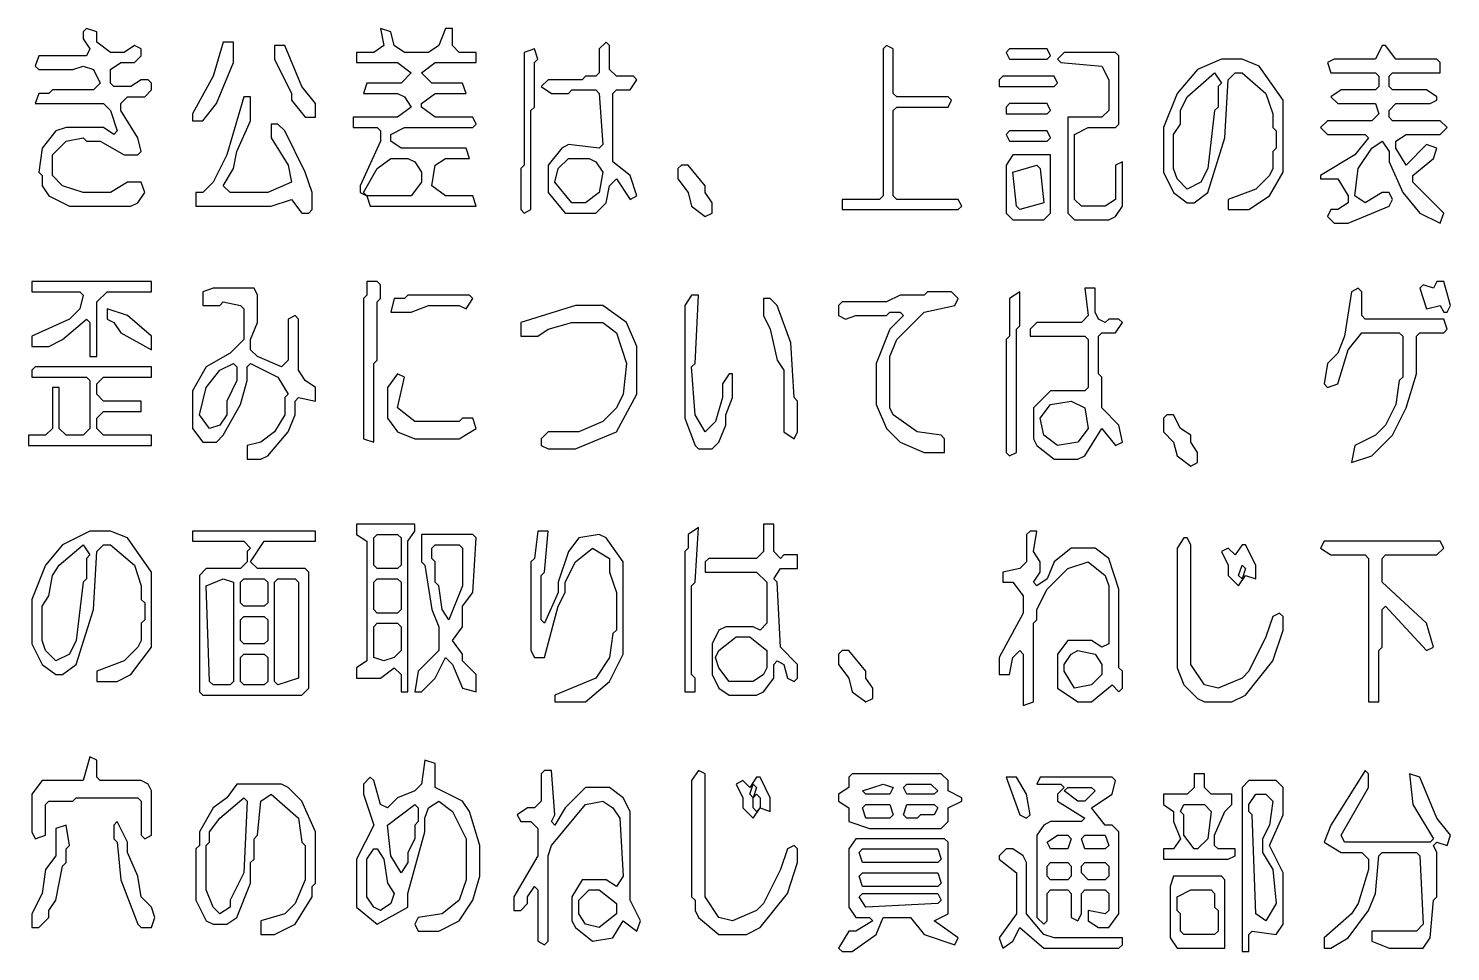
# Model space of a CAD drawing. Header units: millimetres. Extents: x 0 to 421, y 0 to 297.
# Drawn here: x 262.25 to 288.67, y 79.95 to 97.09 of the extents above; entities that cross this region are included whole.
import ezdxf

# ---------------------------------------------------------------- set-up
doc = ezdxf.new("R2010")
doc.units = ezdxf.units.MM
doc.layers.add('PDF_TRACE', color=7, linetype='Continuous')

msp = doc.modelspace()

# ---------------------------------------------------------------- linework, layer by layer
at = {"layer": 'PDF_TRACE'}
for points in [[(263.334, 97.092), (263.271, 97.028), (263.271, 96.901), (263.398, 96.711), (263.334, 96.584), (262.445, 96.584), (262.382, 96.393), (262.445, 96.33), (263.08, 96.33), (263.271, 96.393), (263.461, 96.33), (263.588, 96.076), (263.461, 95.949), (262.699, 95.949), (262.636, 95.885), (262.445, 95.885), (262.382, 95.695), (263.652, 95.695), (263.779, 95.568), (263.906, 95.187), (263.842, 95.123), (263.652, 95.25), (262.953, 95.25), (262.763, 95.187), (262.509, 94.869), (262.445, 94.425), (262.509, 94.361), (262.509, 94.171), (262.636, 93.98), (263.017, 93.79), (264.16, 93.79), (264.287, 93.853), (264.414, 94.044), (264.35, 94.234), (264.096, 94.234), (263.779, 94.044), (263.271, 94.044), (262.89, 94.171), (262.699, 94.361), (262.699, 94.742), (262.953, 94.996), (263.271, 95.06), (263.334, 94.996), (263.588, 94.996), (264.033, 94.742), (264.287, 94.742), (264.35, 94.806), (264.287, 95.06), (263.969, 95.568), (263.969, 95.695), (264.096, 95.822), (264.414, 95.822), (264.541, 95.949), (264.541, 96.076), (264.477, 96.139), (264.35, 96.139), (264.16, 96.012), (263.842, 96.012), (263.779, 96.076), (263.779, 96.33), (263.969, 96.457), (264.223, 96.457), (264.35, 96.584), (264.35, 96.711), (264.223, 96.774), (264.033, 96.647), (263.779, 96.647), (263.525, 96.838), (263.525, 97.028)], [(268.795, 97.092), (268.859, 96.774), (268.668, 96.647), (268.351, 96.647), (268.351, 96.457), (269.113, 96.457), (269.367, 96.266), (269.176, 96.076), (268.541, 96.076), (268.478, 95.885), (269.113, 95.885), (269.24, 95.822), (269.367, 95.631), (269.113, 95.441), (268.287, 95.441), (268.287, 95.25), (268.732, 95.25), (268.795, 95.187), (268.795, 94.996), (268.414, 94.171), (268.414, 94.044), (268.541, 93.98), (268.605, 93.79), (270.573, 93.79), (270.51, 93.98), (270.002, 93.98), (269.748, 94.171), (269.811, 94.552), (270.002, 94.679), (270.446, 94.679), (270.383, 94.869), (269.176, 94.869), (268.986, 94.996), (268.986, 95.123), (269.24, 95.25), (270.51, 95.25), (270.573, 95.314), (270.51, 95.441), (269.811, 95.441), (269.557, 95.631), (269.557, 95.695), (269.811, 95.885), (270.383, 95.885), (270.319, 96.076), (269.748, 96.076), (269.557, 96.266), (269.811, 96.457), (270.573, 96.457), (270.573, 96.647), (270.256, 96.647), (270.129, 96.774), (270.129, 97.092), (270.002, 97.092), (269.875, 96.774), (269.684, 96.647), (269.24, 96.647), (269.049, 96.774), (268.986, 97.028)], [(266.065, 96.838), (265.874, 96.838), (265.684, 96.203), (265.303, 95.504), (265.303, 95.377), (265.493, 95.377), (265.747, 95.695), (266.065, 96.457)], [(266.827, 96.774), (266.827, 96.52), (267.144, 95.885), (267.144, 95.758), (267.398, 95.441), (267.589, 95.441), (267.589, 95.695), (267.335, 96.012), (267.017, 96.774)], [(271.653, 96.711), (271.462, 96.647), (271.462, 94.552), (271.399, 94.488), (271.399, 93.726), (271.462, 93.663), (271.589, 93.726), (271.589, 95.568), (271.653, 95.631), (271.653, 96.457), (271.716, 96.52)], [(272.986, 96.838), (272.859, 96.711), (272.859, 96.266), (272.796, 96.203), (272.605, 96.203), (272.542, 96.139), (271.907, 96.139), (271.78, 96.012), (271.97, 95.885), (272.288, 95.885), (272.351, 95.949), (272.796, 95.949), (272.859, 95.885), (272.923, 94.933), (272.859, 94.869), (272.288, 94.933), (272.161, 94.869), (271.907, 94.552), (271.907, 94.044), (272.224, 93.663), (272.796, 93.663), (272.986, 93.853), (273.05, 94.171), (273.177, 94.298), (273.431, 93.917), (273.558, 93.98), (273.431, 94.361), (273.113, 94.615), (273.113, 95.885), (273.177, 95.949), (273.431, 95.949), (273.558, 96.139), (273.494, 96.203), (273.177, 96.203), (273.05, 96.33), (273.05, 96.774)], [(278.193, 96.774), (278.13, 96.711), (278.13, 93.98), (278.066, 93.917), (277.368, 93.917), (277.368, 93.726), (279.527, 93.726), (279.59, 93.79), (279.527, 93.917), (278.384, 93.917), (278.32, 93.98), (278.32, 95.568), (278.384, 95.631), (279.336, 95.631), (279.4, 95.758), (279.336, 95.822), (278.384, 95.822), (278.32, 95.885), (278.32, 96.711)], [(280.416, 96.647), (280.479, 96.52), (281.178, 96.52), (281.241, 96.584), (281.178, 96.711), (280.479, 96.711)], [(286.385, 96.457), (286.448, 96.266), (287.274, 96.266), (287.337, 96.203), (287.337, 96.012), (287.274, 95.949), (286.639, 95.949), (286.448, 95.822), (286.575, 95.695), (287.274, 95.695), (287.337, 95.504), (287.21, 95.377), (286.385, 95.377), (286.258, 95.25), (286.385, 95.123), (287.083, 95.123), (287.147, 95.06), (286.893, 94.742), (286.258, 94.361), (286.258, 94.298), (286.575, 94.298), (286.766, 93.98), (286.766, 93.853), (286.575, 93.726), (286.448, 93.726), (286.385, 93.599), (286.512, 93.472), (286.766, 93.472), (287.528, 93.79), (287.591, 93.917), (287.528, 94.044), (287.401, 94.044), (287.083, 93.853), (286.893, 93.98), (286.956, 94.488), (287.21, 94.869), (287.401, 94.996), (287.528, 94.806), (287.528, 94.615), (287.782, 94.044), (288.099, 93.663), (288.48, 93.472), (288.544, 93.663), (287.972, 94.234), (287.972, 94.361), (288.353, 94.679), (288.417, 94.869), (288.226, 94.933), (287.845, 94.552), (287.655, 94.869), (287.655, 94.996), (287.845, 95.123), (288.48, 95.123), (288.607, 95.25), (288.48, 95.377), (287.591, 95.377), (287.528, 95.441), (287.528, 95.568), (287.655, 95.695), (288.29, 95.695), (288.417, 95.758), (288.417, 95.822), (288.226, 95.949), (287.591, 95.949), (287.528, 96.012), (287.528, 96.203), (287.591, 96.266), (288.48, 96.266), (288.48, 96.457), (288.417, 96.52), (287.655, 96.52), (287.464, 96.774), (287.401, 96.774), (287.274, 96.52), (286.512, 96.52)], [(281.495, 96.647), (281.368, 96.52), (281.432, 96.457), (282.194, 96.393), (282.321, 96.139), (282.321, 95.568), (282.194, 95.441), (281.559, 95.441), (281.559, 93.663), (281.686, 93.536), (282.321, 93.536), (282.448, 93.599), (282.575, 93.79), (282.575, 94.615), (282.448, 94.552), (282.448, 93.917), (282.257, 93.79), (281.813, 93.79), (281.686, 93.917), (281.686, 95.123), (281.94, 95.25), (282.448, 95.25), (282.511, 95.314), (282.511, 96.584), (282.448, 96.647)], [(284.416, 96.52), (283.972, 96.33), (283.591, 95.885), (283.337, 95.25), (283.337, 94.425), (283.527, 94.044), (283.781, 93.853), (283.908, 93.853), (284.162, 94.044), (284.48, 95.06), (284.543, 96.139), (284.67, 96.266), (284.797, 96.266), (285.242, 95.885), (285.369, 95.504), (285.369, 95.25), (285.432, 95.187), (285.432, 94.869), (285.369, 94.806), (285.369, 94.488), (285.305, 94.361), (285.051, 94.107), (284.543, 93.917), (284.543, 93.726), (284.924, 93.726), (285.305, 93.98), (285.559, 94.425), (285.559, 95.758), (285.115, 96.393), (284.797, 96.52)], [(280.289, 96.139), (280.289, 96.012), (281.305, 96.012), (281.368, 96.076), (281.305, 96.203), (280.352, 96.203)], [(284.289, 96.266), (284.416, 96.076), (284.353, 96.012), (284.353, 95.631), (284.289, 95.568), (284.162, 94.488), (284.035, 94.234), (283.781, 94.107), (283.591, 94.298), (283.527, 94.488), (283.527, 95.123), (283.654, 95.314), (283.654, 95.568), (283.781, 95.822)], [(266.255, 95.822), (265.938, 94.742), (265.684, 94.234), (265.493, 94.044), (265.366, 94.044), (265.366, 93.79), (266.763, 93.79), (267.144, 93.917), (267.335, 93.663), (267.462, 93.663), (267.525, 93.726), (267.525, 94.044), (267.398, 94.425), (267.017, 95.187), (266.89, 95.314), (266.763, 95.314), (266.763, 95.06), (267.081, 94.552), (267.144, 94.234), (266.7, 94.044), (266.001, 94.044), (265.874, 94.171), (266.065, 94.488), (266.128, 94.806), (266.382, 95.377), (266.382, 95.822)], [(280.416, 95.631), (280.416, 95.504), (281.178, 95.504), (281.241, 95.568), (281.178, 95.695), (280.479, 95.695)], [(280.416, 95.123), (280.479, 94.996), (281.178, 94.996), (281.241, 95.06), (281.178, 95.187), (280.479, 95.187)], [(268.478, 94.044), (268.732, 94.488), (268.986, 94.679), (269.303, 94.679), (269.43, 94.615), (269.557, 94.425), (269.557, 94.234), (269.367, 93.98), (268.541, 93.98)], [(272.288, 94.679), (272.669, 94.679), (272.796, 94.615), (272.923, 94.425), (272.859, 94.044), (272.605, 93.853), (272.351, 93.853), (272.034, 94.234), (272.097, 94.488)], [(280.543, 94.742), (280.416, 94.552), (280.416, 93.663), (280.543, 93.536), (281.114, 93.536), (281.241, 93.663), (281.241, 94.742)], [(274.383, 94.552), (274.32, 94.488), (274.32, 94.298), (274.51, 94.044), (274.574, 93.79), (274.828, 93.599), (274.955, 93.663), (274.955, 93.853), (274.828, 94.044), (274.828, 94.171), (274.51, 94.552)], [(280.987, 94.552), (281.051, 94.488), (281.114, 93.853), (280.67, 93.726), (280.606, 93.79), (280.543, 94.425)], [(262.318, 91.186), (262.636, 91.186), (262.89, 91.313), (263.334, 91.694), (263.398, 91.631), (263.398, 90.996), (263.525, 90.996), (263.525, 92.012), (263.715, 92.202), (264.541, 92.202), (264.541, 92.393), (262.318, 92.393), (262.318, 92.202), (263.207, 92.202), (263.271, 92.139), (263.207, 91.885), (263.017, 91.694), (262.318, 91.377)], [(265.684, 92.266), (265.493, 92.202), (265.493, 91.948), (265.811, 91.948), (265.874, 92.012), (266.192, 91.948), (266.255, 91.885), (266.255, 91.313), (266.001, 91.059), (265.557, 90.805), (265.303, 90.361), (265.303, 89.662), (265.493, 89.408), (265.747, 89.408), (265.874, 89.535), (266.192, 90.107), (266.319, 90.551), (266.319, 90.805), (266.382, 90.869), (266.89, 90.615), (267.081, 90.297), (267.017, 90.234), (267.017, 89.916), (266.827, 89.599), (266.573, 89.408), (266.319, 89.345), (266.319, 89.091), (266.573, 89.091), (266.7, 89.154), (267.081, 89.599), (267.208, 89.916), (267.208, 90.17), (267.271, 90.234), (267.589, 90.17), (267.589, 90.424), (267.398, 90.551), (267.271, 90.742), (267.271, 91.694), (267.208, 91.758), (267.081, 91.694), (267.081, 90.932), (266.954, 90.805), (266.509, 90.996), (266.382, 91.123), (266.382, 91.313), (266.509, 91.631), (266.509, 92.139), (266.446, 92.266)], [(268.541, 92.393), (268.541, 92.139), (268.478, 92.075), (268.478, 89.472), (268.668, 89.408), (268.668, 90.869), (268.732, 90.932), (268.732, 92.012), (268.795, 92.075), (268.795, 92.329), (268.732, 92.393)], [(277.368, 92.012), (277.304, 91.948), (277.304, 91.758), (277.431, 91.694), (277.622, 91.758), (278.193, 91.758), (278.257, 91.821), (278.447, 91.821), (278.511, 91.758), (278.257, 91.504), (278.003, 90.869), (278.003, 90.107), (278.193, 89.662), (278.447, 89.408), (278.892, 89.218), (279.273, 89.218), (279.273, 89.472), (279.209, 89.535), (278.765, 89.599), (278.32, 89.916), (278.257, 90.043), (278.257, 90.996), (278.384, 91.313), (278.892, 91.821), (279.463, 91.948), (279.527, 92.075), (279.4, 92.202), (278.955, 92.202), (278.892, 92.139), (278.447, 92.139), (278.193, 92.012)], [(280.67, 92.202), (280.479, 92.075), (280.479, 91.377), (280.416, 91.313), (280.416, 89.218), (280.479, 89.154), (280.606, 89.218), (280.606, 91.504), (280.67, 91.567)], [(282.067, 92.266), (281.876, 92.266), (281.94, 91.758), (281.813, 91.631), (280.987, 91.631), (280.86, 91.504), (280.86, 91.377), (281.876, 91.377), (281.94, 91.313), (281.94, 90.424), (281.876, 90.361), (281.241, 90.361), (280.924, 90.043), (280.924, 89.472), (280.987, 89.345), (281.305, 89.091), (281.749, 89.091), (281.876, 89.154), (282.194, 89.662), (282.448, 89.345), (282.575, 89.408), (282.511, 89.726), (282.194, 90.043), (282.194, 90.615), (282.13, 90.678), (282.13, 91.377), (282.194, 91.44), (282.448, 91.44), (282.575, 91.631), (282.511, 91.694), (282.321, 91.694), (282.257, 91.631), (282.13, 91.694), (282.067, 91.821)], [(286.956, 92.266), (286.829, 92.202), (286.702, 91.377), (286.575, 91.059), (286.385, 90.869), (286.321, 90.488), (286.385, 90.424), (286.575, 90.488), (286.766, 91.123), (287.02, 91.44), (287.718, 91.44), (287.782, 91.377), (287.782, 90.615), (287.718, 90.551), (287.655, 90.107), (287.464, 89.726), (287.274, 89.535), (286.893, 89.345), (286.829, 89.027), (287.21, 89.154), (287.591, 89.535), (287.845, 90.043), (288.036, 90.678), (288.036, 91.377), (288.099, 91.44), (288.544, 91.44), (288.607, 91.504), (288.544, 91.694), (287.083, 91.694), (287.02, 91.758), (287.02, 92.202)], [(288.163, 92.329), (288.099, 92.266), (288.226, 91.885), (288.48, 91.948), (288.544, 91.821), (288.607, 91.821), (288.671, 91.948), (288.544, 92.393), (288.417, 92.393), (288.353, 92.266)], [(268.986, 91.821), (269.367, 91.821), (269.684, 91.948), (270.256, 91.948), (270.383, 91.885), (270.51, 92.075), (270.446, 92.139), (269.303, 92.139), (269.24, 92.075), (269.049, 92.075)], [(272.923, 91.948), (272.415, 91.948), (271.399, 91.631), (271.399, 91.377), (271.716, 91.377), (271.907, 91.504), (272.351, 91.631), (272.923, 91.631), (273.177, 91.44), (273.367, 90.869), (273.304, 90.297), (273.177, 90.043), (272.923, 89.789), (272.478, 89.599), (271.907, 89.599), (271.78, 89.472), (271.78, 89.345), (271.907, 89.281), (272.415, 89.281), (273.177, 89.599), (273.558, 90.297), (273.558, 91.186), (273.367, 91.631)], [(274.574, 92.139), (274.447, 91.948), (274.447, 89.853), (274.637, 89.345), (274.701, 89.281), (274.955, 89.281), (275.082, 89.408), (275.209, 89.726), (275.209, 89.916), (275.336, 90.234), (275.336, 90.678), (275.272, 90.678), (275.145, 90.488), (275.145, 90.234), (275.018, 89.789), (274.828, 89.599), (274.637, 89.916), (274.574, 90.805), (274.637, 90.869), (274.701, 92.139)], [(275.907, 92.075), (275.907, 91.758), (276.034, 91.504), (276.161, 90.932), (276.288, 90.742), (276.288, 89.599), (276.479, 89.472), (276.542, 89.599), (276.542, 90.17), (276.479, 90.234), (276.415, 91.25), (276.161, 91.948), (276.034, 92.075)], [(263.715, 91.885), (263.715, 91.694), (263.842, 91.631), (263.969, 91.44), (264.541, 91.123), (264.541, 91.377), (264.096, 91.758)], [(262.318, 90.742), (262.318, 90.615), (263.334, 90.615), (263.398, 90.551), (263.398, 89.662), (263.271, 89.535), (262.953, 89.535), (262.826, 89.662), (262.826, 90.424), (262.699, 90.424), (262.699, 89.662), (262.572, 89.535), (262.255, 89.535), (262.255, 89.345), (264.541, 89.345), (264.541, 89.535), (263.652, 89.535), (263.525, 89.662), (263.525, 89.853), (263.652, 89.98), (264.35, 89.98), (264.35, 90.17), (263.652, 90.17), (263.525, 90.297), (263.525, 90.488), (263.652, 90.615), (264.541, 90.615), (264.541, 90.805), (262.382, 90.805)], [(266.065, 90.869), (266.128, 90.805), (266.128, 90.551), (265.938, 90.17), (265.938, 89.916), (265.811, 89.726), (265.62, 89.662), (265.43, 89.916), (265.557, 90.424), (265.811, 90.742)], [(268.922, 90.424), (268.922, 89.853), (269.113, 89.599), (269.43, 89.472), (270.256, 89.472), (270.573, 89.662), (270.51, 89.853), (270.319, 89.853), (270.256, 89.789), (269.43, 89.789), (269.113, 90.043), (269.24, 90.615), (269.113, 90.678)], [(281.241, 90.107), (281.622, 90.17), (281.876, 90.043), (281.94, 89.662), (281.749, 89.408), (281.368, 89.345), (281.114, 89.535), (281.051, 89.853)], [(283.4, 89.916), (283.337, 89.853), (283.337, 89.599), (283.527, 89.408), (283.591, 89.154), (283.845, 88.964), (283.972, 89.027), (283.972, 89.218), (283.845, 89.408), (283.845, 89.535), (283.654, 89.662), (283.527, 89.916)], [(263.398, 87.757), (262.89, 87.503), (262.572, 87.122), (262.318, 86.487), (262.318, 85.662), (262.509, 85.281), (262.763, 85.09), (262.89, 85.09), (263.144, 85.281), (263.461, 86.297), (263.525, 87.376), (263.652, 87.503), (263.779, 87.503), (264.223, 87.122), (264.35, 86.741), (264.35, 86.487), (264.414, 86.424), (264.414, 86.106), (264.35, 86.043), (264.35, 85.725), (264.287, 85.598), (264.033, 85.344), (263.525, 85.154), (263.525, 84.963), (263.906, 84.963), (264.16, 85.09), (264.541, 85.598), (264.541, 86.995), (264.096, 87.63), (263.779, 87.757)], [(265.303, 87.757), (265.303, 87.567), (266.255, 87.567), (266.382, 87.44), (266.319, 87.376), (266.319, 87.186), (266.192, 87.059), (265.557, 87.059), (265.43, 86.932), (265.43, 84.773), (265.493, 84.709), (267.335, 84.709), (267.462, 84.836), (267.462, 86.995), (267.398, 87.059), (266.509, 87.059), (266.382, 87.186), (266.636, 87.567), (267.589, 87.567), (267.589, 87.757)], [(268.351, 87.884), (268.351, 87.694), (268.541, 87.567), (268.541, 85.344), (268.351, 85.217), (268.351, 85.027), (268.795, 85.027), (269.049, 85.217), (269.176, 85.09), (269.176, 84.773), (269.303, 84.773), (269.303, 87.567), (269.43, 87.757), (269.43, 87.884)], [(271.716, 87.757), (271.653, 87.249), (271.589, 87.186), (271.589, 85.535), (271.653, 85.408), (271.843, 85.408), (272.097, 86.36), (272.224, 86.614), (272.224, 86.805), (272.415, 87.186), (272.732, 87.44), (273.05, 87.249), (273.05, 86.995), (273.177, 86.614), (273.177, 85.916), (273.113, 85.852), (273.05, 85.408), (272.796, 85.027), (272.034, 84.709), (272.034, 84.582), (272.605, 84.582), (273.05, 84.963), (273.304, 85.471), (273.304, 87.186), (272.986, 87.63), (272.859, 87.694), (272.478, 87.63), (272.288, 87.376), (272.097, 86.805), (272.097, 86.614), (271.843, 86.043), (271.78, 86.106), (271.78, 86.932), (271.843, 86.995), (271.907, 87.757)], [(274.701, 87.821), (274.51, 87.694), (274.51, 87.44), (274.447, 87.376), (274.447, 84.773), (274.637, 84.773), (274.637, 85.027), (274.574, 85.09), (274.574, 86.741), (274.637, 86.805)], [(276.098, 87.884), (275.907, 87.884), (275.907, 87.376), (275.78, 87.249), (274.891, 87.249), (274.828, 87.186), (274.828, 86.995), (275.78, 86.995), (275.971, 86.805), (275.971, 86.043), (275.844, 85.916), (275.717, 85.979), (275.209, 85.979), (275.082, 85.916), (274.955, 85.662), (274.955, 85.09), (275.082, 84.836), (275.272, 84.709), (275.78, 84.709), (275.907, 84.773), (276.098, 85.027), (276.098, 85.281), (276.161, 85.344), (276.288, 85.281), (276.352, 85.027), (276.479, 84.963), (276.542, 85.027), (276.542, 85.281), (276.225, 85.598), (276.161, 86.805), (276.098, 86.868), (276.225, 87.059), (276.542, 87.059), (276.542, 87.313), (276.288, 87.313), (276.225, 87.249), (276.098, 87.376)], [(280.86, 87.757), (280.797, 87.694), (280.797, 87.186), (280.67, 87.059), (280.352, 86.995), (280.352, 86.805), (280.543, 86.805), (280.733, 86.551), (280.733, 86.233), (280.289, 85.408), (280.289, 85.09), (280.479, 85.09), (280.543, 85.408), (280.67, 85.535), (280.733, 85.471), (280.733, 84.519), (280.924, 84.582), (280.924, 86.043), (280.987, 86.106), (280.987, 86.297), (281.178, 86.678), (281.559, 87.059), (281.94, 87.186), (282.257, 86.932), (282.321, 86.741), (282.321, 85.662), (282.194, 85.598), (282.003, 85.725), (281.559, 85.725), (281.368, 85.471), (281.368, 84.836), (281.749, 84.582), (282.003, 84.582), (282.384, 84.9), (282.511, 84.773), (282.575, 84.836), (282.575, 85.154), (282.511, 85.217), (282.511, 86.678), (282.321, 87.249), (282.067, 87.44), (281.622, 87.44), (281.305, 87.186), (281.178, 86.868), (280.987, 86.741), (280.924, 86.805), (281.051, 86.995), (281.051, 87.186), (280.924, 87.376), (280.987, 87.757)], [(263.271, 87.503), (263.398, 87.313), (263.334, 87.249), (263.334, 86.868), (263.271, 86.805), (263.144, 85.725), (263.017, 85.471), (262.763, 85.344), (262.572, 85.535), (262.509, 85.725), (262.509, 86.36), (262.636, 86.551), (262.699, 86.932), (262.826, 87.122)], [(268.732, 87.694), (269.113, 87.694), (269.176, 87.63), (269.176, 87.122), (269.113, 87.059), (268.732, 87.059), (268.668, 87.122), (268.668, 87.63)], [(269.557, 87.694), (269.557, 87.186), (269.621, 87.122), (269.748, 86.297), (269.875, 85.979), (269.875, 85.535), (269.494, 85.154), (269.43, 84.773), (269.557, 84.773), (269.811, 85.027), (270.002, 85.408), (270.129, 85.281), (270.319, 84.836), (270.573, 84.773), (270.573, 85.09), (270.319, 85.344), (270.319, 85.471), (270.129, 85.725), (270.319, 85.979), (270.319, 86.36), (270.51, 86.614), (270.573, 87.63), (270.51, 87.694)], [(269.811, 87.503), (270.256, 87.503), (270.319, 87.44), (270.319, 86.741), (270.065, 86.106), (269.938, 86.297), (269.875, 86.741), (269.811, 86.805), (269.811, 87.186), (269.748, 87.249), (269.748, 87.44)], [(283.718, 87.63), (283.591, 87.44), (283.591, 85.217), (283.718, 84.9), (283.972, 84.646), (284.099, 84.582), (284.607, 84.582), (284.861, 84.709), (285.369, 85.344), (285.559, 85.916), (285.559, 86.17), (285.496, 86.233), (285.369, 86.17), (285.242, 85.789), (284.924, 85.154), (284.797, 85.027), (284.353, 84.836), (284.099, 84.9), (283.845, 85.281), (283.845, 87.503), (283.781, 87.63)], [(284.861, 87.503), (284.797, 87.503), (284.67, 87.313), (284.543, 87.44), (284.416, 87.376), (284.543, 87.122), (284.543, 86.932), (284.734, 86.741), (284.861, 86.932), (285.051, 86.868), (285.051, 87.122)], [(288.48, 87.567), (286.321, 87.567), (286.258, 87.44), (286.448, 87.313), (287.083, 87.313), (287.147, 87.249), (287.147, 84.582), (287.337, 84.582), (287.337, 85.535), (287.401, 85.598), (287.401, 86.297), (287.464, 86.36), (288.226, 85.535), (288.353, 85.598), (288.226, 86.043), (287.401, 86.805), (287.401, 87.249), (287.464, 87.313), (288.417, 87.313), (288.544, 87.44)], [(284.797, 87.122), (284.861, 87.059), (284.797, 86.868), (284.734, 86.932)], [(265.874, 86.868), (266.065, 86.805), (266.065, 84.963), (266.001, 84.9), (265.684, 84.9), (265.62, 84.963), (265.557, 86.741)], [(266.192, 86.805), (266.255, 86.868), (266.636, 86.868), (266.7, 86.805), (266.7, 86.424), (266.636, 86.36), (266.255, 86.36), (266.192, 86.424)], [(267.208, 86.868), (267.271, 86.805), (267.271, 85.027), (266.89, 84.9), (266.827, 84.963), (266.827, 86.805), (266.89, 86.868)], [(268.732, 86.868), (269.113, 86.868), (269.176, 86.805), (269.176, 86.297), (269.113, 86.233), (268.732, 86.233), (268.668, 86.297), (268.668, 86.805)], [(266.192, 86.106), (266.255, 86.17), (266.636, 86.17), (266.7, 86.106), (266.7, 85.725), (266.636, 85.662), (266.255, 85.662), (266.192, 85.725)], [(268.732, 86.043), (269.113, 86.043), (269.176, 85.979), (269.176, 85.535), (269.049, 85.408), (268.859, 85.344), (268.668, 85.408), (268.668, 85.979)], [(275.082, 85.535), (275.399, 85.789), (275.653, 85.789), (275.971, 85.535), (275.971, 85.217), (275.907, 85.09), (275.717, 84.963), (275.272, 84.963), (275.082, 85.217), (275.018, 85.408)], [(266.192, 85.408), (266.255, 85.471), (266.636, 85.471), (266.7, 85.408), (266.7, 84.963), (266.636, 84.9), (266.255, 84.9), (266.192, 84.963)], [(277.368, 85.535), (277.304, 85.471), (277.304, 85.281), (277.495, 85.027), (277.558, 84.773), (277.812, 84.582), (277.939, 84.646), (277.939, 84.836), (277.812, 85.027), (277.812, 85.154), (277.495, 85.535)], [(281.622, 85.471), (281.749, 85.535), (282.067, 85.471), (282.194, 85.281), (282.194, 85.09), (282.003, 84.9), (281.686, 84.836), (281.495, 85.154), (281.495, 85.281)], [(262.318, 82.868), (262.318, 82.169), (262.382, 82.042), (262.572, 82.106), (262.572, 82.677), (262.636, 82.741), (263.08, 82.741), (263.144, 82.804), (264.287, 82.804), (264.35, 82.741), (264.35, 82.106), (264.414, 82.042), (264.541, 82.106), (264.541, 82.931), (264.477, 83.058), (264.35, 83.122), (263.588, 83.122), (263.525, 83.185), (263.525, 83.503), (263.398, 83.566), (263.271, 83.122), (262.509, 83.122)], [(269.621, 83.503), (269.557, 83.058), (269.43, 82.931), (269.113, 82.804), (268.922, 82.614), (268.795, 82.677), (268.668, 83.122), (268.605, 83.185), (268.478, 83.058), (268.478, 82.868), (268.668, 82.296), (268.351, 81.661), (268.351, 80.772), (268.732, 80.455), (269.303, 80.772), (269.303, 81.026), (269.621, 82.169), (269.621, 82.423), (269.684, 82.614), (269.875, 82.741), (270.129, 82.55), (270.383, 82.042), (270.383, 81.28), (270.256, 80.899), (269.938, 80.645), (269.494, 80.582), (269.43, 80.455), (269.494, 80.328), (269.875, 80.328), (270.256, 80.518), (270.51, 80.899), (270.637, 81.344), (270.637, 81.915), (270.446, 82.55), (270.319, 82.741), (269.811, 82.995), (269.811, 83.439)], [(271.843, 83.312), (271.78, 83.249), (271.78, 82.741), (271.653, 82.614), (271.526, 82.614), (271.335, 82.487), (271.399, 82.36), (271.589, 82.36), (271.716, 82.233), (271.716, 81.725), (271.272, 80.963), (271.272, 80.709), (271.399, 80.709), (271.526, 80.836), (271.526, 80.963), (271.653, 81.153), (271.716, 81.09), (271.716, 80.137), (271.843, 80.074), (271.907, 80.137), (271.907, 81.725), (271.97, 81.915), (272.605, 82.677), (272.923, 82.741), (273.113, 82.614), (273.24, 82.423), (273.304, 81.344), (273.177, 81.153), (272.986, 81.28), (272.542, 81.28), (272.351, 80.963), (272.351, 80.518), (272.415, 80.391), (272.732, 80.137), (273.113, 80.201), (273.304, 80.518), (273.558, 80.328), (273.621, 80.518), (273.431, 80.899), (273.431, 82.55), (273.304, 82.804), (273.05, 82.995), (272.605, 82.995), (272.224, 82.614), (272.034, 82.296), (271.97, 82.36), (272.034, 82.487), (271.97, 83.312)], [(274.701, 83.312), (274.574, 83.122), (274.574, 80.963), (274.637, 80.899), (274.637, 80.709), (274.701, 80.582), (275.082, 80.264), (275.59, 80.264), (275.844, 80.391), (276.352, 81.026), (276.542, 81.598), (276.542, 81.852), (276.479, 81.915), (276.352, 81.852), (276.225, 81.471), (275.907, 80.836), (275.78, 80.709), (275.336, 80.518), (275.082, 80.582), (274.828, 80.963), (274.828, 83.249)], [(277.304, 82.868), (277.304, 82.741), (277.495, 82.614), (277.495, 82.36), (277.876, 82.233), (279.209, 82.233), (279.336, 82.36), (279.336, 82.614), (279.59, 82.741), (279.59, 82.804), (279.336, 82.931), (279.336, 83.122), (279.209, 83.249), (277.558, 83.249), (277.495, 83.185), (277.495, 82.995)], [(283.908, 83.249), (283.908, 82.995), (283.781, 82.868), (283.337, 82.868), (283.337, 82.677), (283.527, 82.55), (283.527, 82.36), (283.654, 82.042), (283.527, 81.852), (283.337, 81.852), (283.337, 81.661), (284.543, 81.661), (284.67, 81.725), (284.67, 81.852), (284.353, 81.852), (284.289, 81.915), (284.289, 82.106), (284.48, 82.55), (284.607, 82.677), (284.607, 82.868), (284.226, 82.868), (284.099, 82.995), (284.099, 83.249)], [(287.083, 83.312), (286.448, 82.296), (286.321, 81.979), (286.639, 81.788), (287.02, 81.788), (287.147, 81.661), (287.147, 81.471), (286.956, 80.836), (286.829, 80.645), (286.321, 80.201), (286.321, 80.01), (286.448, 80.01), (286.766, 80.201), (287.147, 80.709), (287.274, 81.026), (287.337, 81.725), (287.401, 81.788), (288.036, 81.788), (288.099, 81.725), (288.163, 80.455), (288.036, 80.328), (287.21, 80.328), (287.21, 80.137), (287.528, 80.01), (288.163, 80.01), (288.29, 80.201), (288.353, 80.899), (288.417, 80.963), (288.417, 81.788), (288.353, 81.915), (288.417, 81.979), (288.607, 81.915), (288.671, 82.106), (288.417, 82.423), (288.099, 83.185), (287.909, 83.249), (287.972, 82.677), (288.353, 82.042), (288.29, 81.979), (286.702, 81.979), (286.639, 82.106), (287.147, 82.995), (287.147, 83.249)], [(266.128, 83.058), (265.938, 82.804), (265.684, 82.614), (265.43, 82.169), (265.43, 81.915), (265.366, 81.852), (265.366, 80.899), (265.557, 80.518), (265.684, 80.455), (265.938, 80.455), (266.128, 80.582), (266.382, 81.217), (266.382, 81.598), (266.446, 81.661), (266.446, 82.042), (266.509, 82.106), (266.573, 82.741), (266.763, 82.868), (267.271, 82.423), (267.335, 81.979), (267.398, 81.915), (267.398, 81.28), (267.208, 80.836), (267.017, 80.645), (266.573, 80.518), (266.573, 80.264), (266.827, 80.264), (267.208, 80.455), (267.525, 80.963), (267.525, 81.153), (267.589, 81.217), (267.589, 82.169), (267.335, 82.741), (267.081, 82.995), (266.954, 83.058)], [(275.844, 83.185), (275.78, 83.185), (275.653, 82.995), (275.526, 83.122), (275.399, 83.058), (275.526, 82.804), (275.526, 82.614), (275.717, 82.423), (275.844, 82.614), (276.034, 82.55), (276.034, 82.804)], [(275.717, 83.058), (275.78, 82.995), (275.717, 82.804), (275.653, 82.868)], [(278.32, 82.995), (278.257, 82.868), (277.812, 82.868), (277.749, 82.931), (278.13, 83.058)], [(278.511, 82.995), (278.574, 83.058), (279.019, 83.058), (279.146, 82.931), (279.082, 82.868), (278.574, 82.868)], [(280.416, 83.185), (280.67, 82.487), (280.797, 82.423), (280.86, 82.487), (280.797, 82.868), (280.606, 83.185)], [(281.051, 83.185), (280.987, 83.058), (281.432, 83.058), (281.495, 82.995), (281.368, 82.868), (281.368, 82.741), (281.876, 82.423), (281.813, 82.36), (281.241, 82.36), (281.114, 82.296), (280.987, 82.106), (280.987, 80.582), (281.114, 80.455), (281.178, 80.518), (281.178, 81.026), (281.241, 81.09), (281.559, 81.09), (281.622, 81.026), (281.622, 80.582), (281.749, 80.518), (281.813, 80.645), (281.813, 81.026), (281.876, 81.09), (282.257, 81.09), (282.321, 81.026), (282.321, 80.709), (282.257, 80.645), (281.94, 80.709), (281.94, 80.518), (282.13, 80.391), (282.321, 80.391), (282.511, 80.645), (282.511, 82.169), (282.384, 82.296), (282.257, 82.296), (282.003, 82.614), (282.384, 82.868), (282.448, 83.122), (282.384, 83.185)], [(281.495, 82.931), (281.559, 82.995), (282.003, 82.995), (282.067, 82.931), (281.876, 82.741), (281.749, 82.741)], [(285.432, 83.122), (284.924, 83.122), (284.797, 82.995), (284.797, 79.947), (284.924, 79.947), (284.924, 80.264), (284.988, 80.328), (285.432, 80.264), (285.559, 80.455), (285.559, 81.407), (285.305, 81.915), (285.559, 82.487), (285.559, 82.995)], [(266.255, 82.804), (266.319, 82.741), (266.255, 81.407), (266.001, 80.899), (266.001, 80.772), (265.811, 80.645), (265.684, 80.772), (265.557, 81.09), (265.557, 81.915), (265.62, 81.979), (265.62, 82.169), (265.811, 82.423)], [(275.78, 82.868), (275.844, 82.804), (275.844, 82.614), (275.78, 82.55), (275.717, 82.614), (275.717, 82.804)], [(285.051, 82.868), (285.242, 82.868), (285.369, 82.741), (285.305, 82.296), (285.178, 82.042), (285.178, 81.788), (285.369, 81.471), (285.432, 80.836), (285.242, 80.518), (285.051, 80.645), (284.988, 82.487), (284.924, 82.55), (284.924, 82.677)], [(269.43, 82.677), (269.494, 82.614), (269.494, 82.36), (269.43, 82.296), (269.43, 82.042), (269.303, 81.788), (269.303, 81.598), (269.176, 81.407), (268.986, 81.725), (268.922, 82.296)], [(277.749, 82.614), (277.812, 82.677), (278.257, 82.677), (278.32, 82.487), (278.257, 82.423), (277.812, 82.423)], [(278.511, 82.487), (278.574, 82.677), (279.082, 82.677), (279.146, 82.614), (279.082, 82.487), (278.828, 82.487), (278.765, 82.423), (278.574, 82.423)], [(283.718, 82.677), (284.099, 82.677), (284.226, 82.55), (284.162, 82.042), (283.972, 81.852), (283.908, 81.852), (283.718, 82.106), (283.718, 82.487), (283.654, 82.55)], [(262.953, 82.296), (262.763, 82.233), (262.763, 81.725), (262.572, 81.471), (262.509, 81.026), (262.318, 80.645), (262.318, 80.391), (262.445, 80.391), (262.636, 80.582), (262.636, 80.709), (262.763, 80.899), (262.89, 81.534), (262.953, 81.598), (262.953, 81.852), (263.017, 81.915)], [(263.906, 82.36), (263.842, 82.296), (263.842, 82.042), (263.906, 81.979), (263.969, 81.28), (264.287, 80.455), (264.35, 80.391), (264.541, 80.391), (264.604, 80.582), (264.541, 80.772), (264.35, 80.963), (264.287, 81.344), (264.096, 81.788), (264.096, 81.979)], [(277.622, 82.042), (277.495, 81.852), (277.495, 80.772), (277.622, 80.582), (277.876, 80.582), (277.939, 80.518), (277.622, 80.328), (277.495, 80.328), (277.304, 80.01), (277.368, 79.947), (277.558, 79.947), (278.003, 80.264), (278.13, 80.582), (278.638, 80.582), (278.892, 80.264), (279.463, 80.074), (279.527, 80.201), (279.082, 80.518), (279.336, 80.645), (279.336, 81.979), (279.273, 82.042)], [(281.178, 81.979), (281.368, 82.106), (281.559, 82.106), (281.622, 82.042), (281.559, 81.852), (281.241, 81.852)], [(281.813, 82.042), (281.876, 82.106), (282.257, 82.106), (282.321, 81.915), (282.257, 81.852), (281.876, 81.852)], [(268.668, 81.852), (268.732, 81.852), (268.859, 81.661), (268.922, 81.217), (269.049, 81.026), (268.986, 80.836), (268.795, 80.709), (268.668, 80.772), (268.541, 80.963), (268.541, 81.661)], [(277.685, 81.788), (277.749, 81.852), (279.146, 81.852), (279.209, 81.661), (279.146, 81.598), (277.749, 81.598)], [(280.289, 81.725), (280.289, 81.661), (280.606, 81.407), (280.606, 80.645), (280.289, 80.201), (280.352, 80.01), (280.543, 80.137), (280.67, 80.391), (281.114, 80.01), (282.511, 80.01), (282.575, 80.074), (282.575, 80.201), (281.305, 80.201), (281.114, 80.264), (280.797, 80.645), (280.797, 81.598), (280.733, 81.725), (280.543, 81.852), (280.416, 81.852)], [(277.685, 81.344), (277.749, 81.407), (279.146, 81.407), (279.209, 81.217), (279.146, 81.153), (277.749, 81.153)], [(281.178, 81.534), (281.241, 81.598), (281.559, 81.598), (281.622, 81.534), (281.622, 81.344), (281.559, 81.28), (281.241, 81.28), (281.178, 81.344)], [(281.813, 81.534), (281.876, 81.598), (282.257, 81.598), (282.321, 81.534), (282.321, 81.344), (282.257, 81.28), (281.94, 81.28), (281.813, 81.407)], [(283.527, 81.344), (283.464, 81.153), (283.464, 80.201), (283.591, 80.01), (284.48, 80.01), (284.48, 81.28), (284.416, 81.344)], [(272.669, 81.09), (272.859, 81.09), (273.177, 80.836), (273.177, 80.645), (272.859, 80.391), (272.605, 80.455), (272.478, 80.645), (272.478, 80.899)], [(277.685, 80.963), (277.749, 81.026), (279.146, 81.026), (279.209, 80.899), (279.146, 80.836), (277.812, 80.772)], [(283.845, 81.09), (284.226, 81.09), (284.289, 81.026), (284.289, 80.772), (284.353, 80.709), (284.353, 80.328), (284.289, 80.264), (283.718, 80.264), (283.654, 80.328), (283.654, 80.645), (283.591, 80.709), (283.591, 80.963)]]:
    msp.add_lwpolyline(points, close=True, dxfattribs=at)

doc.saveas('drawing.dxf')
